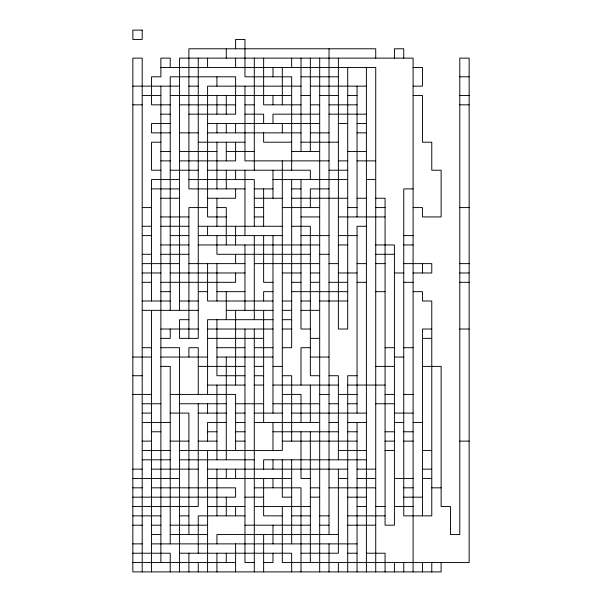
<?xml version="1.0" encoding="UTF-8"?>
<svg xmlns="http://www.w3.org/2000/svg" width="602" height="602" viewBox="0 0 602 602"><rect width="100%" height="100%" fill="white"/><g stroke="black" fill="none" stroke-linecap="round" stroke-linejoin="round"><path stroke-width="0.9" d="M160.877 67.469L375.731 67.469L375.731 571.9M413.1 67.469L422.438 67.469L422.438 86.146L413.1 86.146M301 76.808L338.369 76.808M459.8 76.808L469.146 76.808M132.854 86.146L179.562 86.146M188.9 86.146L198.246 86.146M301 86.146L207.585 86.146L207.585 216.931L226.269 216.931M310.339 86.146L366.392 86.146M142.2 95.492L160.877 95.492M170.223 95.492L291.661 95.492M301 95.492L310.339 95.492M319.685 95.492L338.369 95.492M347.708 95.492L357.046 95.492M413.1 95.492L422.438 95.492L422.438 142.2L431.777 142.2L431.777 170.223L441.123 170.223L441.123 216.931L422.438 216.931L422.438 207.585L413.1 207.585M459.8 95.492L469.146 95.492M132.854 104.831L142.2 104.831M170.223 104.831L151.538 104.831L151.538 76.808L160.877 76.808L160.877 58.123L170.223 58.123L170.223 67.469M179.562 104.831L235.608 104.831M244.954 104.831L254.292 104.831M301 104.831L263.631 104.831L263.631 58.123M310.339 104.831L319.685 104.831M329.023 104.831L357.046 104.831M459.8 104.831L469.146 104.831M160.877 114.169L170.223 114.169M188.9 114.169L235.608 114.169L235.608 76.808L170.223 76.808L170.223 310.339M244.954 114.169L263.631 114.169L263.631 123.515M319.685 114.169L272.977 114.169L272.977 123.515M329.023 114.169L366.392 114.169M170.223 123.515L151.538 123.515L151.538 132.854L170.223 132.854M207.585 123.515L319.685 123.515M338.369 123.515L347.708 123.515M357.046 123.515L366.392 123.515M179.562 132.854L198.246 132.854M207.585 132.854L301 132.854M310.339 132.854L329.023 132.854M357.046 132.854L366.392 132.854M160.877 142.2L151.538 142.2L151.538 170.223L160.877 170.223M198.246 142.2L244.954 142.2M291.661 142.2L263.631 142.2L263.631 132.854M301 142.2L338.369 142.2M160.877 151.538L170.223 151.538M179.562 151.538L216.931 151.538M226.269 151.538L254.292 151.538M291.661 151.538L319.685 151.538M347.708 151.538L366.392 151.538M160.877 160.877L170.223 160.877M179.562 160.877L235.608 160.877L235.608 142.2M329.023 160.877L244.954 160.877L244.954 86.146M338.369 160.877L347.708 160.877M357.046 160.877L375.731 160.877M170.223 170.223L198.246 170.223M207.585 170.223L310.339 170.223L310.339 179.562M329.023 170.223L347.708 170.223M179.562 179.562L151.538 179.562L151.538 301M188.9 179.562L254.292 179.562L254.292 226.269M272.977 179.562L347.708 179.562M366.392 179.562L375.731 179.562M151.538 188.9L179.562 188.9M244.954 188.9L188.9 188.9L188.9 48.785L375.731 48.785L375.731 58.123M254.292 188.9L272.977 188.9M291.661 188.9L301 188.9M329.023 188.9L310.339 188.9L310.339 207.585M413.1 188.9L403.754 188.9L403.754 515.854L431.777 515.854L431.777 301L422.438 301L422.438 291.661L413.1 291.661M160.877 198.246L179.562 198.246M207.585 198.246L235.608 198.246L235.608 188.9M254.292 198.246L282.315 198.246M291.661 198.246L347.708 198.246M357.046 198.246L366.392 198.246M375.731 198.246L385.069 198.246L385.069 525.192L394.415 525.192L394.415 244.954L375.731 244.954M142.2 207.585L151.538 207.585M207.585 207.585L188.9 207.585L188.9 338.369M216.931 207.585L226.269 207.585L226.269 244.954M254.292 207.585L263.631 207.585M282.315 207.585L319.685 207.585M347.708 207.585L357.046 207.585M375.731 207.585L385.069 207.585M459.8 207.585L469.146 207.585M160.877 216.931L188.9 216.931M254.292 216.931L263.631 216.931M301 216.931L319.685 216.931M338.369 216.931L385.069 216.931M142.2 226.269L151.538 226.269M160.877 226.269L188.9 226.269M198.246 226.269L282.315 226.269M291.661 226.269L310.339 226.269L310.339 375.731L319.685 375.731M366.392 226.269L357.046 226.269L357.046 413.1M142.2 235.608L151.538 235.608M170.223 235.608L188.9 235.608M198.246 235.608L282.315 235.608M301 235.608L329.023 235.608M338.369 235.608L357.046 235.608M403.754 235.608L413.1 235.608M160.877 244.954L188.9 244.954M198.246 244.954L319.685 244.954M338.369 244.954L347.708 244.954M403.754 244.954L413.1 244.954M142.2 254.292L151.538 254.292M160.877 254.292L188.9 254.292M310.339 254.292L216.931 254.292L216.931 235.608M319.685 254.292L329.023 254.292M375.731 254.292L394.415 254.292M142.2 263.631L179.562 263.631M188.9 263.631L244.954 263.631M254.292 263.631L319.685 263.631M329.023 263.631L338.369 263.631M357.046 263.631L366.392 263.631M375.731 263.631L385.069 263.631M403.754 263.631L431.777 263.631L431.777 272.977L413.1 272.977M459.8 263.631L469.146 263.631M142.2 272.977L160.877 272.977M170.223 272.977L244.954 272.977M282.315 272.977L301 272.977M310.339 272.977L319.685 272.977M338.369 272.977L357.046 272.977M394.415 272.977L403.754 272.977M459.8 272.977L469.146 272.977M142.2 282.315L151.538 282.315M160.877 282.315L235.608 282.315L235.608 272.977M272.977 282.315L263.631 282.315L263.631 235.608M291.661 282.315L301 282.315M310.339 282.315L319.685 282.315M329.023 282.315L347.708 282.315M357.046 282.315L366.392 282.315M403.754 282.315L413.1 282.315M459.8 282.315L469.146 282.315M160.877 291.661L170.223 291.661M198.246 291.661L207.585 291.661M216.931 291.661L244.954 291.661M272.977 291.661L263.631 291.661L263.631 301M291.661 291.661L347.708 291.661M375.731 291.661L385.069 291.661M142.2 301L170.223 301M179.562 301L198.246 301M272.977 301L207.585 301L207.585 263.631M282.315 301L291.661 301M301 301L310.339 301M319.685 301L347.708 301M142.2 310.339L198.246 310.339M226.269 310.339L272.977 310.339M282.315 310.339L291.661 310.339M301 310.339L319.685 310.339M188.9 319.685L179.562 319.685L179.562 338.369L198.246 338.369L198.246 58.123M272.977 319.685L207.585 319.685L207.585 394.415M282.315 319.685L291.661 319.685M160.877 329.023L198.246 329.023M207.585 329.023L272.977 329.023M282.315 329.023L291.661 329.023M310.339 329.023L301 329.023L301 179.562M431.777 329.023L422.438 329.023L422.438 515.854M459.8 329.023L469.146 329.023M160.877 338.369L170.223 338.369L170.223 329.023M207.585 338.369L263.631 338.369M310.339 338.369L319.685 338.369M422.438 338.369L431.777 338.369M142.2 347.708L151.538 347.708M160.877 347.708L179.562 347.708L179.562 571.9M216.931 347.708L244.954 347.708M254.292 347.708L272.977 347.708M282.315 347.708L291.661 347.708L291.661 179.562M310.339 347.708L301 347.708L301 385.069M385.069 347.708L394.415 347.708M403.754 347.708L413.1 347.708M132.854 357.046L151.538 357.046M160.877 357.046L207.585 357.046M216.931 357.046L272.977 357.046M310.339 357.046L329.023 357.046M394.415 357.046L403.754 357.046M160.877 366.392L170.223 366.392L170.223 543.877M198.246 366.392L244.954 366.392M254.292 366.392L263.631 366.392M272.977 366.392L282.315 366.392M375.731 366.392L394.415 366.392M422.438 366.392L441.123 366.392L441.123 506.508L450.462 506.508L450.462 534.531L459.8 534.531L459.8 58.123L469.146 58.123L469.146 562.561L282.315 562.561L282.315 506.508M132.854 375.731L142.2 375.731M244.954 375.731L216.931 375.731L216.931 319.685M254.292 375.731L263.631 375.731M282.315 375.731L291.661 375.731L291.661 441.123M329.023 375.731L338.369 375.731L338.369 459.8M357.046 375.731L347.708 375.731L347.708 571.9M207.585 385.069L244.954 385.069M254.292 385.069L263.631 385.069M272.977 385.069L338.369 385.069M347.708 385.069L385.069 385.069M132.854 394.415L151.538 394.415M170.223 394.415L235.608 394.415L235.608 450.462M282.315 394.415L301 394.415L301 422.438M319.685 394.415L329.023 394.415M338.369 394.415L357.046 394.415M385.069 394.415L394.415 394.415M403.754 394.415L413.1 394.415M142.2 403.754L160.877 403.754M179.562 403.754L226.269 403.754M235.608 403.754L263.631 403.754M272.977 403.754L319.685 403.754M329.023 403.754L338.369 403.754M347.708 403.754L357.046 403.754M375.731 403.754L394.415 403.754M142.2 413.1L151.538 413.1M170.223 413.1L188.9 413.1L188.9 534.531M198.246 413.1L226.269 413.1M235.608 413.1L244.954 413.1M254.292 413.1L282.315 413.1M291.661 413.1L366.392 413.1M394.415 413.1L413.1 413.1M142.2 422.438L170.223 422.438M226.269 422.438L207.585 422.438L207.585 441.123M235.608 422.438L244.954 422.438M254.292 422.438L319.685 422.438M329.023 422.438L338.369 422.438M347.708 422.438L366.392 422.438M394.415 422.438L403.754 422.438M413.1 422.438L422.438 422.438M151.538 431.777L160.877 431.777M207.585 431.777L216.931 431.777M235.608 431.777L244.954 431.777M272.977 431.777L338.369 431.777M347.708 431.777L357.046 431.777M385.069 431.777L394.415 431.777M403.754 431.777L413.1 431.777M142.2 441.123L151.538 441.123M170.223 441.123L188.9 441.123M198.246 441.123L216.931 441.123M235.608 441.123L244.954 441.123M282.315 441.123L357.046 441.123M385.069 441.123L394.415 441.123M403.754 441.123L413.1 441.123M459.8 441.123L469.146 441.123M142.2 450.462L170.223 450.462M179.562 450.462L282.315 450.462L282.315 160.877M338.369 450.462L366.392 450.462M385.069 450.462L394.415 450.462M422.438 450.462L431.777 450.462M142.2 459.8L170.223 459.8M179.562 459.8L254.292 459.8M366.392 459.8L263.631 459.8L263.631 469.146M132.854 469.146L142.2 469.146M151.538 469.146L198.246 469.146M207.585 469.146L347.708 469.146M357.046 469.146L375.731 469.146M422.438 469.146L431.777 469.146M132.854 478.485L179.562 478.485M207.585 478.485L291.661 478.485M310.339 478.485L301 478.485L301 431.777M338.369 478.485L347.708 478.485M357.046 478.485L375.731 478.485M394.415 478.485L413.1 478.485M422.438 478.485L431.777 478.485M132.854 487.831L142.2 487.831M151.538 487.831L235.608 487.831L235.608 497.169L132.854 497.169M254.292 487.831L301 487.831L301 571.9M310.339 487.831L319.685 487.831M329.023 487.831L375.731 487.831M403.754 487.831L413.1 487.831M431.777 487.831L441.123 487.831M244.954 497.169L263.631 497.169M291.661 497.169L282.315 497.169L282.315 459.8M310.339 497.169L319.685 497.169M347.708 497.169L366.392 497.169M403.754 497.169L422.438 497.169M132.854 506.508L198.246 506.508L198.246 403.754M207.585 506.508L244.954 506.508M254.292 506.508L310.339 506.508M357.046 506.508L366.392 506.508M375.731 506.508L385.069 506.508M394.415 506.508L413.1 506.508M132.854 515.854L160.877 515.854M179.562 515.854L188.9 515.854M244.954 515.854L198.246 515.854L198.246 553.215M282.315 515.854L263.631 515.854L263.631 478.485M291.661 515.854L310.339 515.854M319.685 515.854L329.023 515.854M347.708 515.854L385.069 515.854M132.854 525.192L142.2 525.192M151.538 525.192L160.877 525.192M170.223 525.192L207.585 525.192M244.954 525.192L310.339 525.192M319.685 525.192L329.023 525.192M347.708 525.192L375.731 525.192M151.538 534.531L160.877 534.531M170.223 534.531L207.585 534.531M338.369 534.531L216.931 534.531L216.931 543.877M132.854 543.877L142.2 543.877M151.538 543.877L357.046 543.877M132.854 553.215L170.223 553.215L170.223 571.9M179.562 553.215L291.661 553.215L291.661 571.9M301 553.215L338.369 553.215L338.369 469.146M347.708 553.215L357.046 553.215M366.392 553.215L385.069 553.215L385.069 571.9M132.854 562.561L235.608 562.561M254.292 562.561L244.954 562.561L244.954 329.023M263.631 562.561L272.977 562.561L272.977 553.215M441.123 562.561L441.123 571.9L132.854 571.9L132.854 58.123L142.2 58.123L142.2 571.9M431.777 562.561L431.777 571.9M422.438 263.631L422.438 272.977M422.438 562.561L422.438 571.9M413.1 571.9L413.1 58.123L179.562 58.123L179.562 310.339M403.754 58.123L403.754 48.785L394.415 48.785L394.415 58.123M403.754 562.561L403.754 571.9M394.415 562.561L394.415 571.9M366.392 67.469L366.392 571.9M357.046 86.146L357.046 216.931M357.046 422.438L357.046 571.9M347.708 67.469L347.708 329.023L338.369 329.023L338.369 58.123M338.369 562.561L338.369 571.9M329.023 48.785L329.023 534.531M329.023 543.877L329.023 571.9M319.685 58.123L319.685 571.9M310.339 58.123L310.339 151.538M310.339 385.069L310.339 422.438M310.339 431.777L310.339 562.561M301 58.123L301 151.538M291.661 58.123L291.661 67.469M291.661 170.223L291.661 76.808L244.954 76.808L244.954 39.439L235.608 39.439L235.608 48.785M291.661 459.8L291.661 543.877M282.315 67.469L282.315 104.831M282.315 123.515L282.315 132.854M272.977 67.469L272.977 76.808M272.977 95.492L272.977 104.831M272.977 170.223L272.977 198.246M272.977 235.608L272.977 413.1M272.977 422.438L272.977 450.462M272.977 459.8L272.977 469.146M272.977 478.485L272.977 487.831M272.977 525.192L272.977 543.877M263.631 188.9L263.631 226.269M263.631 310.339L263.631 422.438M263.631 534.531L263.631 571.9M254.292 58.123L254.292 170.223M254.292 235.608L254.292 319.685M254.292 329.023L254.292 571.9M244.954 170.223L244.954 235.608M244.954 244.954L244.954 310.339M235.608 58.123L235.608 67.469M235.608 123.515L235.608 132.854M235.608 170.223L235.608 179.562M235.608 226.269L235.608 244.954M235.608 254.292L235.608 263.631M235.608 310.339L235.608 385.069M235.608 469.146L235.608 478.485M235.608 506.508L235.608 515.854M235.608 543.877L235.608 571.9M226.269 48.785L226.269 58.123M226.269 95.492L226.269 114.169M226.269 123.515L226.269 132.854M226.269 142.2L226.269 160.877M226.269 170.223L226.269 188.9M226.269 291.661L226.269 319.685M226.269 357.046L226.269 459.8M226.269 469.146L226.269 478.485M226.269 497.169L226.269 515.854M226.269 553.215L226.269 562.561M216.931 76.808L216.931 86.146M216.931 95.492L216.931 114.169M216.931 123.515L216.931 132.854M216.931 142.2L216.931 188.9M216.931 198.246L216.931 226.269M216.931 263.631L216.931 301M216.931 385.069L216.931 459.8M216.931 469.146L216.931 515.854M216.931 553.215L216.931 571.9M207.585 58.123L207.585 67.469M207.585 226.269L207.585 235.608M207.585 403.754L207.585 413.1M207.585 450.462L207.585 571.9M198.246 394.415L198.246 347.708L188.9 347.708L188.9 357.046M198.246 562.561L198.246 571.9M188.9 553.215L188.9 571.9M160.877 86.146L160.877 562.561M151.538 310.339L151.538 571.9M142.2 30.1L132.854 30.1L132.854 39.439L142.2 39.439L142.2 30.1"/></g></svg>
